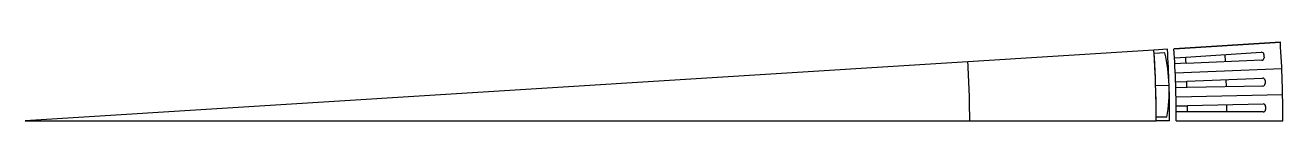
# Model space of a CAD drawing. Extents: x 0 to 850, y 0 to 53.
import ezdxf

# ---------------------------------------------------------------- set-up
doc = ezdxf.new("R2010")
doc.units = 0

msp = doc.modelspace()

# ---------------------------------------------------------------- linework, layer by layer
at = {"layer": '1', "color": 0, "linetype": 'Continuous'}
for p, q in [((848.32, 53.37), (776.44, 48.85)), ((776.44, 48.85), (848.32, 53.37)), ((776.8, 42.75), (784.34, 43.15)), ((784.34, 43.15), (784.37, 43.26)), ((784.45, 41.11), (784.34, 43.15)), ((784.37, 43.26), (835.46, 46.48)), ((810.72, 44.92), (810.97, 40.07)), ((837.19, 44.94), (837.25, 43.88)), ((837.25, 43.88), (837.3, 42.82)), ((784.56, 39.08), (777.01, 38.68)), ((777.29, 32.58), (849.25, 35.59)), ((784.56, 39.08), (784.45, 41.11)), ((784.59, 38.96), (784.56, 39.08)), ((835.75, 41.11), (784.59, 38.96)), ((777.52, 26.47), (785.07, 26.71)), ((785.07, 26.71), (785.1, 26.83)), ((785.14, 24.67), (785.07, 26.71)), ((785.1, 26.83), (836.25, 28.97)), ((811.48, 27.93), (811.64, 23.08)), ((837.95, 27.4), (837.98, 26.33)), ((837.98, 26.33), (838.02, 25.27)), ((785.2, 22.64), (777.65, 22.4)), ((777.8, 16.29), (849.81, 17.8)), ((785.2, 22.64), (785.14, 24.67)), ((785.24, 22.52), (785.2, 22.64)), ((836.42, 23.6), (785.24, 22.52)), ((777.91, 10.18), (785.46, 10.26)), ((785.46, 10.26), (785.49, 10.38)), ((785.48, 8.23), (785.46, 10.26)), ((785.49, 10.38), (836.68, 11.45)), ((811.89, 10.93), (811.94, 6.08)), ((838.34, 9.84), (838.35, 8.78)), ((838.35, 8.78), (838.36, 7.72)), ((785.5, 6.19), (777.95, 6.11)), ((777.97, 0), (850, 0)), ((777.97, 0), (850, 0)), ((785.5, 6.19), (785.48, 8.23)), ((785.54, 6.08), (785.5, 6.19)), ((836.73, 6.08), (785.54, 6.08))]:
    msp.add_line(p, q, dxfattribs=at)
for centre, radius, start, end in [((0, 0), 850, 0, 3.6), ((0, 0), 777.97, 0, 3.6), ((835.57, 44.85), 1.63, 3.09241, 93.6), ((835.68, 42.73), 1.63, -87.6, 2.90759), ((836.32, 27.34), 1.63, 1.89241, 92.4), ((836.39, 25.22), 1.63, -88.8, 1.70759), ((836.71, 9.82), 1.63, 0.69241, 91.2), ((836.73, 7.7), 1.63, -90, 0.50759)]:
    msp.add_arc(centre, radius, start, end, dxfattribs=at)
at = {"layer": '2', "color": 0, "linetype": 'Continuous'}
for p, q in [((762.91, 48), (637.11, 40.08)), ((771.97, 48.57), (762.91, 48)), ((770.31, 46.03), (763.06, 45.6)), ((637.11, 40.08), (0, 0)), ((764.04, 24.01), (773.12, 24.3)), ((764.04, 24.01), (773.12, 24.3)), ((764.04, 24.01), (773.12, 24.3)), ((764.04, 24.01), (773.12, 24.3)), ((0, 0), (638.37, 0)), ((638.37, 0), (764.42, 0)), ((771.68, 2.42), (764.41, 2.4)), ((773.5, 0), (764.42, 0))]:
    msp.add_line(p, q, dxfattribs=at)
for centre, radius, start, end in [((0, 0), 764.42, 1.8, 3.6), ((0, 0), 764.42, 0, 3.6), ((0, 0), 764.42, 1.8, 3.42), ((660.11, 20.74), 113.06, 1.8, 12.9255), ((0, 0), 773.5, 1.8, 3.6), ((0, 0), 638.37, 0, 3.6), ((0, 0), 638.37, 0, 3.6), ((0, 0), 764.42, 0, 1.8), ((0, 0), 764.42, 0.18, 1.8), ((660.11, 20.74), 113.06, -9.3255, 1.8), ((0, 0), 773.5, 0, 1.8)]:
    msp.add_arc(centre, radius, start, end, dxfattribs=at)

doc.saveas('drawing.dxf')
